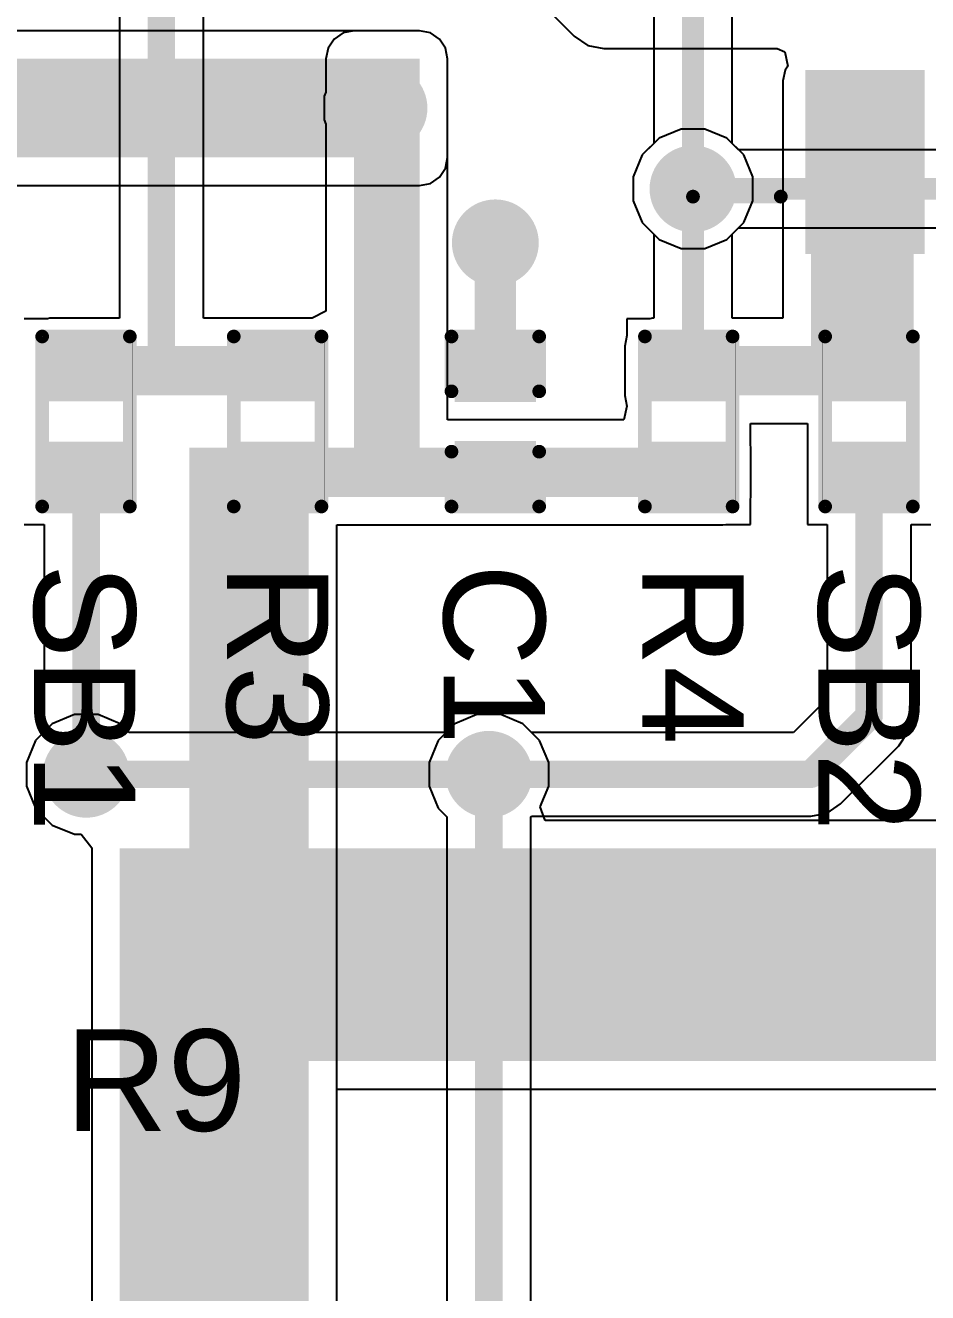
# Model space of a CAD drawing. Header units: inches. Extents: x -3.9 to 67.9, y -8.1 to 62.1.
# Drawn here: x 25.58 to 33.94, y 10.79 to 22.53 of the extents above; entities that cross this region are included whole.
import ezdxf

# ---------------------------------------------------------------- set-up
doc = ezdxf.new("R2010")
doc.units = ezdxf.units.IN
for name, color, linetype in [('Bottom Layer', 5, 'Continuous'), ('Bottom Solder', 6, 'Continuous'), ('Top Layer', 1, 'Continuous'), ('Top Overlay', 2, 'Continuous'), ('Top Paste', 8, 'Continuous'), ('Top Solder', 216, 'Continuous'), ('Via Holes', 16, 'Continuous')]:
    doc.layers.add(name, color=color, linetype=linetype)
doc.styles.add('Arial', font='', dxfattribs={"height": 0.2})
doc.styles.get('Arial').set_extended_font_data('Arial')

# ---------------------------------------------------------------- blocks, each defined once
blk = doc.blocks.new('38_SMD_M______28')
at = {"layer": 'Top Layer'}
blk.add_hatch(color=1, dxfattribs=at).paths.add_polyline_path([(8, -7.18), (9.5, -7.18), (9.5, -8.08), (8, -8.08)])
at = {"layer": 'Top Paste'}
blk.add_hatch(color=8, dxfattribs=at).paths.add_polyline_path([(8, -7.18), (9.5, -7.18), (9.5, -8.08), (8, -8.08)])
at = {"layer": 'Top Solder'}
blk.add_hatch(color=216, dxfattribs=at).paths.add_polyline_path([(7.898, -7.078), (9.602, -7.078), (9.602, -8.182), (7.898, -8.182)])
at = {"layer": 'Top Overlay', "const_width": 0.127}
for points in [[(9.072, -9.222), (9.072, -8.409)], [(9.072, -9.222), (6.583, -9.222)]]:
    blk.add_lwpolyline(points, dxfattribs=at)
at = {"layer": 'Top Overlay', "const_width": 0.0635}
for points in [[(9.04, -8.409, 1), (9.104, -8.409, 1)], [(9.04, -9.222, 1), (9.104, -9.222, 1)], [(9.04, -9.222, 1), (9.104, -9.222, 1)]]:
    blk.add_lwpolyline(points, format="xyb", close=True, dxfattribs=at)
blk = doc.blocks.new('S______B______0402_32')
at = {"layer": 'Top Layer'}
for points in [[(-0.699, -0.318), (-0.699, 0.317), (-0.241, 0.317), (-0.241, -0.318)], [(0.241, -0.318), (0.241, 0.317), (0.699, 0.317), (0.699, -0.318)]]:
    blk.add_hatch(color=1, dxfattribs=at).paths.add_polyline_path(points)
at = {"layer": 'Top Paste'}
for points in [[(-0.699, -0.318), (-0.699, 0.317), (-0.241, 0.317), (-0.241, -0.318)], [(0.241, -0.318), (0.241, 0.317), (0.699, 0.317), (0.699, -0.318)]]:
    blk.add_hatch(color=8, dxfattribs=at).paths.add_polyline_path(points)
at = {"layer": 'Top Solder'}
for points in [[(-0.754, -0.373), (-0.754, 0.373), (-0.186, 0.373), (-0.186, -0.373)], [(0.186, -0.373), (0.186, 0.373), (0.754, 0.373), (0.754, -0.373)]]:
    blk.add_hatch(color=216, dxfattribs=at).paths.add_polyline_path(points)
at = {"layer": 'Top Overlay'}
for points, const_width in [([(-0.787, -0.406), (-0.787, 0.406)], 0.127), ([(0.787, 0.406), (-0.787, 0.406)], 0.127), ([(0.787, -0.406), (0.787, 0.406)], 0.127), ([(0.787, -0.406), (-0.787, -0.406)], 0.127), ([(0.813, -0.432), (-0.813, -0.432)], 0.00323)]:
    blk.add_lwpolyline(points, dxfattribs=dict(at, const_width=const_width))
for points, const_width in [([(-0.819, 0.406, 1), (-0.756, 0.406, 1)], 0.0635), ([(-0.819, 0.406, 1), (-0.756, 0.406, 1)], 0.0635), ([(0.756, 0.406, 1), (0.819, 0.406, 1)], 0.0635), ([(0.756, 0.406, 1), (0.819, 0.406, 1)], 0.0635), ([(-0.819, -0.406, 1), (-0.756, -0.406, 1)], 0.0635), ([(-0.819, -0.406, 1), (-0.756, -0.406, 1)], 0.0635), ([(0.756, -0.406, 1), (0.819, -0.406, 1)], 0.0635), ([(0.756, -0.406, 1), (0.819, -0.406, 1)], 0.0635), ([(-0.814, -0.432, 1), (-0.812, -0.432, 1)], 0.00161), ([(0.812, -0.432, 1), (0.814, -0.432, 1)], 0.00161)]:
    blk.add_lwpolyline(points, format="xyb", close=True, dxfattribs=dict(at, const_width=const_width))
blk = doc.blocks.new('S______B______0402_33')
at = {"layer": 'Top Layer'}
for points in [[(-0.699, -0.318), (-0.699, 0.318), (-0.241, 0.318), (-0.241, -0.318)], [(0.241, -0.318), (0.241, 0.318), (0.699, 0.318), (0.699, -0.318)]]:
    blk.add_hatch(color=1, dxfattribs=at).paths.add_polyline_path(points)
at = {"layer": 'Top Paste'}
for points in [[(-0.699, -0.318), (-0.699, 0.318), (-0.241, 0.318), (-0.241, -0.318)], [(0.241, -0.318), (0.241, 0.318), (0.699, 0.318), (0.699, -0.318)]]:
    blk.add_hatch(color=8, dxfattribs=at).paths.add_polyline_path(points)
at = {"layer": 'Top Solder'}
for points in [[(-0.754, -0.373), (-0.754, 0.373), (-0.186, 0.373), (-0.186, -0.373)], [(0.186, -0.373), (0.186, 0.373), (0.754, 0.373), (0.754, -0.373)]]:
    blk.add_hatch(color=216, dxfattribs=at).paths.add_polyline_path(points)
at = {"layer": 'Top Overlay'}
for points, const_width in [([(-0.787, 0.406), (-0.787, -0.406)], 0.127), ([(-0.787, 0.406), (0.787, 0.406)], 0.127), ([(0.787, 0.406), (0.787, -0.406)], 0.127), ([(-0.787, -0.406), (0.787, -0.406)], 0.127), ([(-0.813, -0.432), (0.813, -0.432)], 0.00323)]:
    blk.add_lwpolyline(points, dxfattribs=dict(at, const_width=const_width))
for points, const_width in [([(-0.819, 0.406, 1), (-0.756, 0.406, 1)], 0.0635), ([(-0.819, 0.406, 1), (-0.756, 0.406, 1)], 0.0635), ([(0.756, 0.406, 1), (0.819, 0.406, 1)], 0.0635), ([(0.756, 0.406, 1), (0.819, 0.406, 1)], 0.0635), ([(-0.819, -0.406, 1), (-0.756, -0.406, 1)], 0.0635), ([(-0.819, -0.406, 1), (-0.756, -0.406, 1)], 0.0635), ([(0.756, -0.406, 1), (0.819, -0.406, 1)], 0.0635), ([(0.756, -0.406, 1), (0.819, -0.406, 1)], 0.0635), ([(-0.814, -0.432, 1), (-0.812, -0.432, 1)], 0.00161), ([(0.812, -0.432, 1), (0.814, -0.432, 1)], 0.00161)]:
    blk.add_lwpolyline(points, format="xyb", close=True, dxfattribs=dict(at, const_width=const_width))
blk = doc.blocks.new('R___0402_39')
at = {"layer": 'Top Layer'}
for points in [[(-0.699, -0.318), (-0.699, 0.318), (-0.241, 0.318), (-0.241, -0.318)], [(0.241, -0.318), (0.241, 0.318), (0.699, 0.318), (0.699, -0.318)]]:
    blk.add_hatch(color=1, dxfattribs=at).paths.add_polyline_path(points)
at = {"layer": 'Top Paste'}
for points in [[(-0.699, -0.318), (-0.699, 0.318), (-0.241, 0.318), (-0.241, -0.318)], [(0.241, -0.318), (0.241, 0.318), (0.699, 0.318), (0.699, -0.318)]]:
    blk.add_hatch(color=8, dxfattribs=at).paths.add_polyline_path(points)
at = {"layer": 'Top Solder'}
for points in [[(-0.754, -0.373), (-0.754, 0.373), (-0.186, 0.373), (-0.186, -0.373)], [(0.186, -0.373), (0.186, 0.373), (0.754, 0.373), (0.754, -0.373)]]:
    blk.add_hatch(color=216, dxfattribs=at).paths.add_polyline_path(points)
at = {"layer": 'Top Overlay'}
for points, const_width in [([(-0.787, 0.406), (-0.787, -0.406)], 0.127), ([(-0.787, 0.406), (0.787, 0.406)], 0.127), ([(0.787, 0.406), (0.787, -0.406)], 0.127), ([(-0.787, -0.406), (0.787, -0.406)], 0.127), ([(-0.813, -0.432), (0.813, -0.432)], 0.00323)]:
    blk.add_lwpolyline(points, dxfattribs=dict(at, const_width=const_width))
for points, const_width in [([(-0.819, 0.406, 1), (-0.756, 0.406, 1)], 0.0635), ([(-0.819, 0.406, 1), (-0.756, 0.406, 1)], 0.0635), ([(0.756, 0.406, 1), (0.819, 0.406, 1)], 0.0635), ([(0.756, 0.406, 1), (0.819, 0.406, 1)], 0.0635), ([(-0.819, -0.406, 1), (-0.756, -0.406, 1)], 0.0635), ([(-0.819, -0.406, 1), (-0.756, -0.406, 1)], 0.0635), ([(0.756, -0.406, 1), (0.819, -0.406, 1)], 0.0635), ([(0.756, -0.406, 1), (0.819, -0.406, 1)], 0.0635), ([(-0.814, -0.432, 1), (-0.812, -0.432, 1)], 0.00161), ([(0.812, -0.432, 1), (0.814, -0.432, 1)], 0.00161)]:
    blk.add_lwpolyline(points, format="xyb", close=True, dxfattribs=dict(at, const_width=const_width))
blk = doc.blocks.new('R___0402_40')
at = {"layer": 'Top Layer'}
for points in [[(-0.699, -0.318), (-0.699, 0.318), (-0.241, 0.318), (-0.241, -0.318)], [(0.241, -0.318), (0.241, 0.318), (0.699, 0.318), (0.699, -0.318)]]:
    blk.add_hatch(color=1, dxfattribs=at).paths.add_polyline_path(points)
at = {"layer": 'Top Paste'}
for points in [[(-0.699, -0.318), (-0.699, 0.318), (-0.241, 0.318), (-0.241, -0.318)], [(0.241, -0.318), (0.241, 0.318), (0.699, 0.318), (0.699, -0.318)]]:
    blk.add_hatch(color=8, dxfattribs=at).paths.add_polyline_path(points)
at = {"layer": 'Top Solder'}
for points in [[(-0.754, -0.373), (-0.754, 0.373), (-0.186, 0.373), (-0.186, -0.373)], [(0.186, -0.373), (0.186, 0.373), (0.754, 0.373), (0.754, -0.373)]]:
    blk.add_hatch(color=216, dxfattribs=at).paths.add_polyline_path(points)
at = {"layer": 'Top Overlay'}
for points, const_width in [([(-0.787, 0.406), (0.787, 0.406)], 0.127), ([(-0.787, 0.406), (-0.787, -0.406)], 0.127), ([(0.787, 0.406), (0.787, -0.406)], 0.127), ([(-0.787, -0.406), (0.787, -0.406)], 0.127), ([(-0.813, -0.432), (0.813, -0.432)], 0.00323)]:
    blk.add_lwpolyline(points, dxfattribs=dict(at, const_width=const_width))
for points, const_width in [([(-0.819, 0.406, 1), (-0.756, 0.406, 1)], 0.0635), ([(-0.819, 0.406, 1), (-0.756, 0.406, 1)], 0.0635), ([(0.756, 0.406, 1), (0.819, 0.406, 1)], 0.0635), ([(0.756, 0.406, 1), (0.819, 0.406, 1)], 0.0635), ([(-0.819, -0.406, 1), (-0.756, -0.406, 1)], 0.0635), ([(-0.819, -0.406, 1), (-0.756, -0.406, 1)], 0.0635), ([(0.756, -0.406, 1), (0.819, -0.406, 1)], 0.0635), ([(0.756, -0.406, 1), (0.819, -0.406, 1)], 0.0635), ([(-0.814, -0.432, 1), (-0.812, -0.432, 1)], 0.00161), ([(0.812, -0.432, 1), (0.814, -0.432, 1)], 0.00161)]:
    blk.add_lwpolyline(points, format="xyb", close=True, dxfattribs=dict(at, const_width=const_width))
blk = doc.blocks.new('C___0402_55')
at = {"layer": 'Top Layer'}
for points in [[(-0.699, -0.318), (-0.699, 0.317), (-0.241, 0.317), (-0.241, -0.318)], [(0.241, -0.318), (0.241, 0.317), (0.699, 0.317), (0.699, -0.318)]]:
    blk.add_hatch(color=1, dxfattribs=at).paths.add_polyline_path(points)
at = {"layer": 'Top Paste'}
for points in [[(-0.699, -0.318), (-0.699, 0.317), (-0.241, 0.317), (-0.241, -0.318)], [(0.241, -0.318), (0.241, 0.317), (0.699, 0.317), (0.699, -0.318)]]:
    blk.add_hatch(color=8, dxfattribs=at).paths.add_polyline_path(points)
at = {"layer": 'Top Solder'}
for points in [[(-0.758, -0.377), (-0.758, 0.377), (-0.181, 0.377), (-0.181, -0.377)], [(0.181, -0.377), (0.181, 0.377), (0.758, 0.377), (0.758, -0.377)]]:
    blk.add_hatch(color=216, dxfattribs=at).paths.add_polyline_path(points)
at = {"layer": 'Top Overlay', "const_width": 0.127}
for points in [[(-0.787, -0.406), (-0.787, 0.406)], [(-0.279, 0.406), (-0.787, 0.406)], [(0.787, 0.406), (0.279, 0.406)], [(0.787, -0.406), (0.787, 0.406)], [(-0.279, -0.406), (-0.787, -0.406)], [(0.787, -0.406), (0.279, -0.406)]]:
    blk.add_lwpolyline(points, dxfattribs=at)
at = {"layer": 'Top Overlay', "const_width": 0.0635}
for points in [[(-0.819, 0.406, 1), (-0.756, 0.406, 1)], [(-0.819, 0.406, 1), (-0.756, 0.406, 1)], [(-0.311, 0.406, 1), (-0.248, 0.406, 1)], [(0.248, 0.406, 1), (0.311, 0.406, 1)], [(0.756, 0.406, 1), (0.819, 0.406, 1)], [(0.756, 0.406, 1), (0.819, 0.406, 1)], [(-0.819, -0.406, 1), (-0.756, -0.406, 1)], [(-0.819, -0.406, 1), (-0.756, -0.406, 1)], [(-0.311, -0.406, 1), (-0.248, -0.406, 1)], [(0.248, -0.406, 1), (0.311, -0.406, 1)], [(0.756, -0.406, 1), (0.819, -0.406, 1)], [(0.756, -0.406, 1), (0.819, -0.406, 1)]]:
    blk.add_lwpolyline(points, format="xyb", close=True, dxfattribs=at)

msp = doc.modelspace()

# ---------------------------------------------------------------- hatches: boundary and pattern name
at = {"layer": 'Bottom Layer'}
for points in [[(17.852, 21.308), (29.235, 21.308), (29.235, 22.222), (17.852, 22.222)], [(26.459, 12.937), (44.116, 12.937), (44.116, 14.907), (26.459, 14.907)], [(26.459, 8.074), (28.208, 8.074), (28.208, 14.907), (26.459, 14.907)]]:
    msp.add_hatch(color=5, dxfattribs=at).paths.add_polyline_path(points)
h = msp.add_hatch(color=5, dxfattribs=at)
edge = h.paths.add_edge_path()
edge.add_arc((28.905, 21.765), 0.3, 0, 360)
h = msp.add_hatch(color=5, dxfattribs=at)
edge = h.paths.add_edge_path()
edge.add_arc((31.766, 21.017), 0.3, 0, 360)
h = msp.add_hatch(color=5, dxfattribs=at)
edge = h.paths.add_edge_path()
edge.add_arc((29.936, 20.517), 0.3, 0, 360)
h = msp.add_hatch(color=5, dxfattribs=at)
edge = h.paths.add_edge_path()
edge.add_arc((26.148, 15.594), 0.3, 0, 360)
h = msp.add_hatch(color=5, dxfattribs=at)
edge = h.paths.add_edge_path()
edge.add_arc((29.876, 15.594), 0.3, 0, 360)
at = {"layer": 'Bottom Solder'}
h = msp.add_hatch(color=6, dxfattribs=at)
edge = h.paths.add_edge_path()
edge.add_arc((28.905, 21.765), 0.402, 0, 360)
h = msp.add_hatch(color=6, dxfattribs=at)
edge = h.paths.add_edge_path()
edge.add_arc((31.766, 21.017), 0.402, 0, 360)
h = msp.add_hatch(color=6, dxfattribs=at)
edge = h.paths.add_edge_path()
edge.add_arc((29.936, 20.517), 0.402, 0, 360)
h = msp.add_hatch(color=6, dxfattribs=at)
edge = h.paths.add_edge_path()
edge.add_arc((26.148, 15.594), 0.402, 0, 360)
h = msp.add_hatch(color=6, dxfattribs=at)
edge = h.paths.add_edge_path()
edge.add_arc((29.876, 15.594), 0.402, 0, 360)
at = {"layer": 'Top Layer'}
for points in [[(28.626, 18.183), (29.235, 18.183), (29.235, 22.222), (28.626, 22.222)], [(32.858, 19.103), (33.808, 19.103), (33.808, 22.017), (32.858, 22.017)], [(25.812, 19.103), (28.237, 19.103), (28.237, 19.56), (25.812, 19.56)], [(31.392, 19.103), (33.807, 19.103), (33.807, 19.56), (31.392, 19.56)], [(27.102, 8.714), (28.208, 8.714), (28.208, 18.62), (27.102, 18.62)], [(27.586, 18.163), (32.044, 18.163), (32.044, 18.62), (27.586, 18.62)], [(26.459, 8.074), (28.208, 8.074), (28.208, 14.907), (26.459, 14.907)]]:
    msp.add_hatch(color=1, dxfattribs=at).paths.add_polyline_path(points)
h = msp.add_hatch(color=1, dxfattribs=at)
edge = h.paths.add_edge_path()
edge.add_arc((28.905, 21.765), 0.3, 0, 360)
h = msp.add_hatch(color=1, dxfattribs=at)
edge = h.paths.add_edge_path()
edge.add_arc((31.766, 21.017), 0.3, 0, 360)
h = msp.add_hatch(color=1, dxfattribs=at)
edge = h.paths.add_edge_path()
edge.add_arc((29.936, 20.517), 0.3, 0, 360)
h = msp.add_hatch(color=1, dxfattribs=at)
edge = h.paths.add_edge_path()
edge.add_arc((26.148, 15.594), 0.3, 0, 360)
h = msp.add_hatch(color=1, dxfattribs=at)
edge = h.paths.add_edge_path()
edge.add_arc((29.876, 15.594), 0.3, 0, 360)
at = {"layer": 'Top Solder'}
h = msp.add_hatch(color=216, dxfattribs=at)
edge = h.paths.add_edge_path()
edge.add_arc((28.905, 21.765), 0.402, 0, 360)
h = msp.add_hatch(color=216, dxfattribs=at)
edge = h.paths.add_edge_path()
edge.add_arc((31.766, 21.017), 0.402, 0, 360)
h = msp.add_hatch(color=216, dxfattribs=at)
edge = h.paths.add_edge_path()
edge.add_arc((29.936, 20.517), 0.402, 0, 360)
h = msp.add_hatch(color=216, dxfattribs=at)
edge = h.paths.add_edge_path()
edge.add_arc((26.148, 15.594), 0.402, 0, 360)
h = msp.add_hatch(color=216, dxfattribs=at)
edge = h.paths.add_edge_path()
edge.add_arc((29.876, 15.594), 0.402, 0, 360)
at = {"layer": 'Via Holes'}
h = msp.add_hatch(color=7, dxfattribs=at)
edge = h.paths.add_edge_path()
edge.add_arc((28.905, 21.765), 0.15, 0, 360)
h = msp.add_hatch(color=7, dxfattribs=at)
edge = h.paths.add_edge_path()
edge.add_arc((31.766, 21.017), 0.15, 0, 360)
h = msp.add_hatch(color=7, dxfattribs=at)
edge = h.paths.add_edge_path()
edge.add_arc((29.936, 20.517), 0.15, 0, 360)
h = msp.add_hatch(color=7, dxfattribs=at)
edge = h.paths.add_edge_path()
edge.add_arc((26.148, 15.594), 0.15, 0, 360)
h = msp.add_hatch(color=7, dxfattribs=at)
edge = h.paths.add_edge_path()
edge.add_arc((29.876, 15.594), 0.15, 0, 360)

# ---------------------------------------------------------------- linework, layer by layer
at = {"layer": 'Bottom Layer'}
for p, q in [((32.129, 21.438), (32.129, 23.983)), ((31.403, 23.833), (31.403, 21.438)), ((29.235, 22.481), (23.832, 22.481)), ((29.335, 22.461), (29.235, 22.481)), ((29.419, 22.405), (29.335, 22.461)), ((29.475, 22.321), (29.419, 22.405)), ((29.494, 22.222), (29.475, 22.321)), ((29.494, 21.308), (29.494, 22.222)), ((31.403, 21.438), (31.296, 21.331)), ((32.187, 21.38), (32.129, 21.438)), ((43.411, 21.38), (32.187, 21.38)), ((29.475, 21.208), (29.494, 21.308)), ((31.296, 21.331), (31.212, 21.128)), ((29.419, 21.124), (29.475, 21.208)), ((24.071, 21.049), (29.235, 21.049)), ((29.235, 21.049), (29.335, 21.068)), ((29.335, 21.068), (29.419, 21.124)), ((31.212, 21.128), (31.212, 20.907)), ((31.212, 20.907), (31.296, 20.704)), ((31.296, 20.704), (31.452, 20.548)), ((31.452, 20.548), (31.656, 20.463)), ((31.876, 20.463), (32.08, 20.548)), ((32.08, 20.548), (32.187, 20.655)), ((32.187, 20.655), (43.561, 20.655)), ((31.656, 20.463), (31.876, 20.463)), ((26.038, 16.148), (25.834, 16.063)), ((26.258, 16.148), (26.038, 16.148)), ((26.462, 16.063), (26.258, 16.148)), ((29.766, 16.148), (29.562, 16.063)), ((29.986, 16.148), (29.766, 16.148)), ((30.19, 16.063), (29.986, 16.148)), ((25.834, 16.063), (25.678, 15.907)), ((26.543, 15.982), (26.462, 16.063)), ((29.481, 15.982), (26.543, 15.982)), ((29.562, 16.063), (29.481, 15.982)), ((30.345, 15.907), (30.19, 16.063)), ((25.678, 15.907), (25.594, 15.704)), ((30.43, 15.704), (30.345, 15.907)), ((25.594, 15.704), (25.594, 15.483)), ((30.43, 15.483), (30.43, 15.704)), ((25.594, 15.483), (25.678, 15.28)), ((30.351, 15.293), (30.43, 15.483)), ((25.678, 15.28), (25.834, 15.124)), ((30.397, 15.166), (30.351, 15.293)), ((44.116, 15.166), (30.397, 15.166)), ((25.834, 15.124), (26.038, 15.04)), ((26.038, 15.04), (26.101, 15.04)), ((26.101, 15.04), (26.201, 14.913)), ((26.201, 14.913), (26.2, 14.907)), ((26.2, 14.907), (26.2, 12.937)), ((26.2, 12.937), (26.2, 8.074)), ((28.467, 8.074), (28.467, 12.678)), ((28.467, 12.678), (44.116, 12.678))]:
    msp.add_line(p, q, dxfattribs=at)
for points, const_width in [([(31.766, 21.017), (31.766, 23.983)], 0.203), ([(31.766, 21.017), (43.561, 21.017)], 0.203), ([(26.148, 15.594), (29.876, 15.594)], 0.254)]:
    msp.add_lwpolyline(points, dxfattribs=dict(at, const_width=const_width))
for points, const_width in [([(31.715, 21.017, 1), (31.817, 21.017, 1)], 0.102), ([(31.715, 21.017, 1), (31.817, 21.017, 1)], 0.102), ([(26.085, 15.594, 1), (26.212, 15.594, 1)], 0.127), ([(29.812, 15.594, 1), (29.939, 15.594, 1)], 0.127)]:
    msp.add_lwpolyline(points, format="xyb", close=True, dxfattribs=dict(at, const_width=const_width))
at = {"layer": 'Top Layer'}
for p, q in [((27.233, 19.819), (27.233, 29.54)), ((26.456, 29.379), (26.456, 19.819)), ((29.129, 23.967), (30.665, 22.431)), ((28.527, 22.461), (28.443, 22.405)), ((28.626, 22.481), (28.527, 22.461)), ((29.235, 22.481), (28.626, 22.481)), ((29.335, 22.461), (29.235, 22.481)), ((29.419, 22.405), (29.335, 22.461)), ((30.665, 22.431), (30.791, 22.346)), ((28.387, 22.321), (28.367, 22.222)), ((28.443, 22.405), (28.387, 22.321)), ((29.475, 22.321), (29.419, 22.405)), ((29.494, 22.222), (29.475, 22.321)), ((30.791, 22.346), (30.94, 22.317)), ((30.94, 22.317), (32.546, 22.317)), ((32.546, 22.317), (32.618, 22.286)), ((28.367, 22.222), (28.367, 21.913)), ((29.494, 18.879), (29.494, 22.222)), ((32.618, 22.286), (32.644, 22.154)), ((32.619, 22.117), (32.599, 22.017)), ((32.644, 22.154), (32.619, 22.117)), ((32.599, 22.017), (32.599, 19.819)), ((28.367, 21.913), (28.351, 21.875)), ((28.351, 21.875), (28.351, 21.655)), ((28.351, 21.655), (28.367, 21.617)), ((28.367, 21.617), (28.367, 19.885)), ((31.452, 21.487), (31.296, 21.331)), ((31.656, 21.571), (31.452, 21.487)), ((31.876, 21.571), (31.656, 21.571)), ((32.08, 21.487), (31.876, 21.571)), ((32.236, 21.331), (32.08, 21.487)), ((31.296, 21.331), (31.212, 21.128)), ((32.32, 21.128), (32.236, 21.331)), ((31.212, 21.128), (31.212, 20.907)), ((32.32, 20.907), (32.32, 21.128)), ((31.212, 20.907), (31.296, 20.704)), ((32.236, 20.704), (32.32, 20.907)), ((31.296, 20.704), (31.403, 20.596)), ((32.129, 20.596), (32.236, 20.704)), ((31.403, 20.596), (31.403, 19.819)), ((32.129, 19.819), (32.129, 20.596)), ((28.367, 19.885), (28.24, 19.819)), ((25.788, 19.814), (25.574, 19.814)), ((25.812, 19.819), (25.788, 19.814)), ((26.456, 19.819), (25.812, 19.819)), ((28.237, 19.819), (27.233, 19.819)), ((28.24, 19.819), (28.237, 19.819)), ((31.368, 19.814), (31.155, 19.814)), ((31.155, 19.814), (31.155, 19.662)), ((31.392, 19.819), (31.368, 19.814)), ((31.403, 19.819), (31.392, 19.819)), ((32.599, 19.819), (32.129, 19.819)), ((31.153, 19.659), (31.134, 19.56)), ((31.155, 19.662), (31.153, 19.659)), ((31.134, 19.56), (31.134, 19.103)), ((31.134, 19.103), (31.153, 19.004)), ((31.153, 19.004), (31.126, 18.879)), ((31.126, 18.879), (29.494, 18.879)), ((32.298, 18.645), (32.298, 18.844)), ((32.298, 18.844), (32.825, 18.844)), ((32.825, 18.844), (32.825, 17.909)), ((32.303, 18.62), (32.298, 18.645)), ((32.303, 18.163), (32.303, 18.62)), ((32.298, 18.138), (32.303, 18.163)), ((32.298, 17.909), (32.298, 18.138)), ((25.574, 17.909), (25.759, 17.909)), ((25.759, 17.909), (25.759, 15.988)), ((28.467, 14.907), (28.467, 17.904)), ((28.467, 17.904), (32.044, 17.904)), ((32.044, 17.904), (32.069, 17.909)), ((32.069, 17.909), (32.298, 17.909)), ((32.825, 17.909), (33.008, 17.909)), ((33.008, 17.909), (33.008, 16.293)), ((33.785, 16.132), (33.785, 17.909)), ((33.785, 17.909), (33.968, 17.909)), ((33.008, 16.293), (32.697, 15.982)), ((29.766, 16.148), (29.562, 16.063)), ((29.986, 16.148), (29.766, 16.148)), ((30.19, 16.063), (29.986, 16.148)), ((33.755, 15.983), (33.785, 16.132)), ((25.759, 15.988), (25.678, 15.907)), ((29.562, 16.063), (29.406, 15.907)), ((30.271, 15.982), (30.19, 16.063)), ((32.697, 15.982), (30.271, 15.982)), ((33.671, 15.857), (33.755, 15.983)), ((25.678, 15.907), (25.594, 15.704)), ((29.406, 15.907), (29.322, 15.704)), ((33.133, 15.319), (33.671, 15.857)), ((25.594, 15.704), (25.594, 15.483)), ((29.322, 15.704), (29.322, 15.483)), ((25.594, 15.483), (25.678, 15.28)), ((29.322, 15.483), (29.406, 15.28)), ((25.678, 15.28), (25.834, 15.124)), ((29.406, 15.28), (29.487, 15.199)), ((33.007, 15.235), (33.133, 15.319)), ((29.487, 15.199), (29.487, 9.753)), ((30.264, 15.199), (30.271, 15.205)), ((30.264, 9.753), (30.264, 15.199)), ((30.271, 15.205), (32.858, 15.205)), ((32.858, 15.205), (33.007, 15.235)), ((25.834, 15.124), (26.038, 15.04)), ((26.038, 15.04), (26.101, 15.04)), ((26.101, 15.04), (26.201, 14.913)), ((26.201, 14.913), (26.2, 14.907)), ((26.2, 14.907), (26.2, 8.074)), ((28.467, 8.074), (28.467, 14.907))]:
    msp.add_line(p, q, dxfattribs=at)
for points, const_width in [([(26.844, 19.433), (26.844, 29.54)], 0.254), ([(31.766, 19.371), (31.766, 21.017)], 0.203), ([(29.936, 19.332), (29.936, 20.517)], 0.381), ([(26.844, 19.433), (26.946, 19.332)], 0.254), ([(26.946, 19.332), (27.92, 19.332)], 0.254), ([(31.727, 19.332), (31.766, 19.371)], 0.203), ([(26.146, 18.392), (26.147, 18.391)], 0.254), ([(26.147, 15.595), (26.147, 18.391)], 0.254), ([(33.396, 16.132), (33.396, 18.392)], 0.254), ([(32.858, 15.594), (33.396, 16.132)], 0.254), ([(26.147, 15.595), (26.148, 15.594)], 0.254), ([(29.876, 15.594), (32.858, 15.594)], 0.254), ([(29.876, 8.714), (29.876, 15.594)], 0.254)]:
    msp.add_lwpolyline(points, dxfattribs=dict(at, const_width=const_width))
for points, const_width in [([(31.715, 21.017, 1), (31.817, 21.017, 1)], 0.102), ([(29.841, 20.517, 1), (30.031, 20.517, 1)], 0.191), ([(26.781, 19.433, 1), (26.908, 19.433, 1)], 0.127), ([(26.781, 19.433, 1), (26.908, 19.433, 1)], 0.127), ([(29.841, 19.332, 1), (30.031, 19.332, 1)], 0.191), ([(26.882, 19.332, 1), (27.009, 19.332, 1)], 0.127), ([(26.882, 19.332, 1), (27.009, 19.332, 1)], 0.127), ([(27.856, 19.332, 1), (27.983, 19.332, 1)], 0.127), ([(31.676, 19.332, 1), (31.777, 19.332, 1)], 0.102), ([(31.715, 19.371, 1), (31.817, 19.371, 1)], 0.102), ([(31.715, 19.371, 1), (31.817, 19.371, 1)], 0.102), ([(26.082, 18.392, 1), (26.209, 18.392, 1)], 0.127), ([(26.084, 18.391, 1), (26.211, 18.391, 1)], 0.127), ([(26.084, 18.391, 1), (26.211, 18.391, 1)], 0.127), ([(33.333, 18.392, 1), (33.46, 18.392, 1)], 0.127), ([(33.333, 16.132, 1), (33.46, 16.132, 1)], 0.127), ([(33.333, 16.132, 1), (33.46, 16.132, 1)], 0.127), ([(26.084, 15.595, 1), (26.211, 15.595, 1)], 0.127), ([(26.084, 15.595, 1), (26.211, 15.595, 1)], 0.127), ([(26.085, 15.594, 1), (26.212, 15.594, 1)], 0.127), ([(29.812, 15.594, 1), (29.939, 15.594, 1)], 0.127), ([(29.812, 15.594, 1), (29.939, 15.594, 1)], 0.127), ([(32.795, 15.594, 1), (32.922, 15.594, 1)], 0.127), ([(32.795, 15.594, 1), (32.922, 15.594, 1)], 0.127)]:
    msp.add_lwpolyline(points, format="xyb", close=True, dxfattribs=dict(at, const_width=const_width))

# ---------------------------------------------------------------- block references
for name, p, rotation in [('38_SMD_M______28', (40.988, 30.017), 270), ('S______B______0402_33', (26.146, 18.862), 90), ('R___0402_40', (27.92, 18.862), 90), ('C___0402_55', (29.936, 18.862), 270), ('R___0402_39', (31.727, 18.862), 90), ('S______B______0402_32', (33.396, 18.862), 270)]:
    msp.add_blockref(name, p, dxfattribs=dict(rotation=rotation))

# ---------------------------------------------------------------- texts
at = {"layer": 'Top Overlay', "style": 'Arial'}
for s, p in [('SB1', (25.664, 17.545)), ('R3', (27.45, 17.545)), ('C1', (29.457, 17.545)), ('R4', (31.296, 17.545)), ('SB2', (32.927, 17.545))]:
    msp.add_text(s, height=0.9398, rotation=270, dxfattribs=at).set_placement(p)
msp.add_text('R9', height=0.9398, dxfattribs=at).set_placement((25.952, 12.291))

doc.saveas('drawing.dxf')
